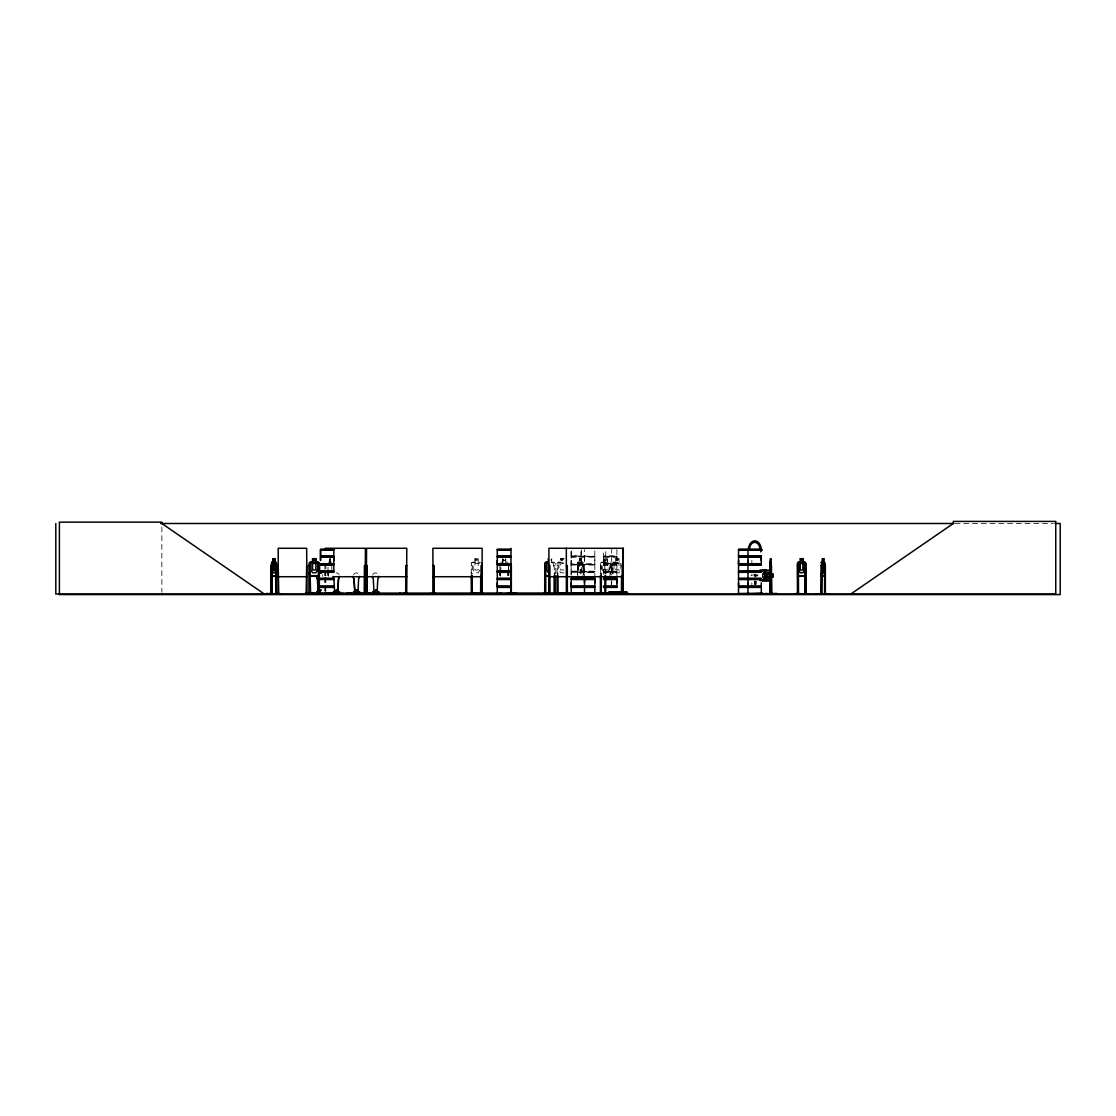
<?xml version="1.0" encoding="UTF-8"?>
<svg xmlns="http://www.w3.org/2000/svg" width="1116" height="1116" viewBox="0 0 1116 1116"><rect width="100%" height="100%" fill="white"/><g stroke="black" fill="none" stroke-linecap="round" stroke-linejoin="round"><path stroke-width="0.75" stroke-dasharray="5 3.75" d="M571.225 560.455L571.225 563.761L571.155 556.8L594.981 556.535L571.211 555.88L594.898 556.298M581.534 560.455L581.534 565.045M584.505 560.455L584.519 549.574M594.814 560.455L594.898 556.772M603.603 560.455L603.575 563.957M616.883 560.455L616.911 556.103L603.491 556.326L603.589 563.761L616.897 563.72L616.897 557.191L603.589 557.191M571.225 555.908L571.225 549.965M594.814 578.241L594.814 563.803L571.155 564.11L594.898 564.138M616.883 578.241L616.883 563.761M603.603 565.045L603.491 564.166L616.967 564.138M754.249 575.117L757.206 575.326L751.11 575.619M594.94 571.824L571.085 571.559L594.912 571.88M571.141 571.615L594.87 571.629M616.981 571.713L603.449 571.797L616.967 571.35M584.561 556.884L584.505 578.241M582.901 576.177L583.668 572.815M554.373 575.047L555.14 572.801L554.457 575.131M609.657 576.177L610.94 572.815L610.94 563.413L609.699 562.185L607.439 562.185L607.439 558.684L603.937 558.684L603.937 562.185L601.552 562.185L600.436 563.427L600.38 573.917M603.477 571.769L616.911 571.336L603.603 571.169M571.127 564.138L571.225 575.284M594.926 564.584L571.127 564.612M616.995 556.745L603.533 556.8M616.995 564.584L603.519 564.612M577.307 573.917L578.018 562.185M577.418 563.482L578.046 562.297M576.832 572.327L578.897 572.327M587.142 572.327L589.206 572.327M609.21 572.327L611.275 572.327M479.922 569.997L478.178 572.801L474.914 572.801L473.156 569.997L473.156 563.468L474.914 562.297L474.788 558.684L478.29 558.684L478.178 562.297L479.922 563.468M471.231 573.917L471.287 563.427L472.403 562.185L474.788 562.185M471.412 563.482L472.459 562.297L480.508 562.297M955.031 523.488L1053.309 523.488M616.897 549.574L616.883 555.88L603.589 555.88L603.603 549.965M571.225 557.149L594.828 557.191L594.814 563.761M564.054 558.684L560.553 558.684L560.678 562.297L558.921 563.468L558.921 569.997L560.678 572.801L563.943 572.801M581.562 558.684L579.357 558.684L578.186 573.917M474.914 558.795L478.178 558.795M560.678 558.795L563.943 558.795M579.427 558.795L581.492 558.795M615.753 558.795L619.031 558.795L619.031 562.297L620.775 563.468L620.775 569.997L619.031 572.801L615.753 572.801L614.009 569.997L614.009 563.468L615.753 562.297L615.641 558.684L619.143 558.684L619.143 562.185M330.378 560.553L329.639 559.381M328.439 562.185L329.387 562.185M330.517 562.185L331.424 562.185M500.763 562.185L502.856 562.185M505.757 562.185L507.738 562.185M551.764 562.185L554.024 562.185L555.266 563.413L555.14 573.917M560.553 562.185L558.167 562.185L557.051 563.427L556.996 573.917M577.921 562.185L579.455 562.185M581.478 562.185L582.929 562.185M615.641 562.185L613.256 562.185L612.14 563.427L612.865 575.131L612.265 572.801M551.764 558.684L551.639 562.297L553.982 562.297M558.223 562.297L563.943 562.297M577.948 562.297L582.901 562.297M601.608 562.297L609.657 562.297M613.312 562.297L621.361 562.297M563.943 563.468L560.678 563.468L560.678 569.997L563.943 569.997M581.394 563.468L579.427 563.468L579.427 569.997L581.394 569.997M571.211 565.003L594.828 565.045M616.897 565.045L603.589 565.045L603.603 575.284M471.231 565.561L472.194 565.561L472.194 573.917M555.14 565.561L554.178 565.561L554.178 573.917M556.996 565.561L557.958 565.561L557.958 573.917M577.307 565.561L578.186 565.561M600.38 565.561L601.343 565.561L601.343 573.917M605.793 565.561L604.816 565.561L604.83 574.112M610.815 565.561L609.852 565.561L609.852 573.917M611.694 565.561L611.317 574.112M571.225 571.169L594.814 571.169M571.225 572.327L594.814 572.327M603.603 572.327L616.883 572.327M336.223 572.857L336.321 572.857A3.557 3.195 -90 0 1 339.097 574.628M577.349 572.815L577.99 576.288M751.11 575.019L755.867 575.019M551.639 562.297L553.396 563.468L553.396 569.997M581.394 562.297L582.454 563.468L582.454 569.997L581.394 572.801L579.427 572.801L578.381 569.997M582.831 562.185L583.598 573.917M600.436 572.815L601.161 575.131L600.561 563.482M471.287 572.815L472.012 575.131M499.829 572.815L500.735 576.288M328.16 572.815L328.536 576.288M594.828 555.908L594.828 549.574M757.848 574.503L757.638 576.135M756.132 576.219L754.444 576.219M756.02 581.073L756.02 584.296M755.964 574.503L755.964 576.135M755.923 581.073L755.964 584.296M755.769 574.503L755.769 576.135M755.448 581.073L755.365 584.296M755.211 581.073L755.197 584.296M754.974 574.74L754.974 575.926M754.765 574.74L754.765 575.926M754.653 581.073L754.681 584.296M754.611 581.073L754.555 584.296M751.835 560.455L751.835 563.72M751.835 582.831L751.835 586.095M613.047 573.917L613.047 565.561L612.084 565.561L612.084 573.917M611.694 548.277L611.694 575.047M611.68 580.976L611.694 584.393M611.317 580.976L611.331 584.393M610.815 563.468L610.815 573.917M605.779 551.625L605.779 575.047M583.905 573.917L583.905 565.561L583.026 565.561L583.026 573.917M583.319 565.561L583.319 573.917M581.534 549.965L581.52 578.241M580.878 551.625L580.878 575.047M577.879 565.561L577.879 573.917M577.6 565.561L577.6 573.917M571.099 551.625L571.099 575.047M551.067 559.381L551.067 560.553M508.882 570.569L508.882 575.591M508.784 564.989L508.673 572.243M508.617 565.017L508.617 569.69M508.059 570.569L508.059 575.591M507.864 570.569L507.864 575.591M505.813 558.684L505.715 562.297M505.157 559.381L505.157 560.553L503.386 560.553L503.386 559.381M502.884 558.795L502.953 562.297M502.786 558.684L502.786 562.185M500.847 567.221L500.847 572.243M500.652 570.569L500.652 575.591M500.024 570.569L500.024 575.591M499.982 565.031L499.829 575.591M331.759 564.989L331.829 569.69M330.629 558.684L330.587 562.297M330.517 558.684L330.476 562.297M329.387 558.684L329.429 562.297L329.318 558.795M328.369 570.569L328.369 575.591M328.02 567.221L328.02 575.591M327.672 570.569L327.672 575.591M325.844 565.561L325.844 568.979M325.844 570.695L325.844 575.828M325.844 577.544L325.844 584.393M325.844 586.109L325.844 591.243M325.593 570.695L325.593 575.828M325.593 577.544L325.593 584.393M325.593 586.109L325.593 591.243M325.161 570.695L325.161 575.828M325.161 577.544L325.161 584.393M325.161 586.109L325.161 591.243M324.909 565.561L324.909 568.979M324.909 570.695L324.909 575.828M324.909 577.544L324.909 584.393M324.909 586.109L324.909 591.243M161.848 526.919L161.848 592.275M372.702 574.628A3.557 3.195 -90 0 1 378.24 574.628M353.646 574.628A3.557 3.195 -90 0 1 359.185 574.628M322.398 574.628A3.557 3.195 -90 0 1 322.817 576.4M609.071 569.997L607.327 572.801L604.063 572.801L602.305 569.997L602.305 563.468L604.063 562.297L604.063 558.795L607.327 558.795L607.327 562.297L609.071 563.468L609.071 569.997M477.592 559.381L475.486 559.381L475.486 560.553L477.592 560.553L477.592 559.381M563.357 559.381L561.25 559.381L561.25 560.553L563.357 560.553L563.357 559.381M581.045 559.381L579.776 559.381L579.776 560.553L581.045 560.553L581.045 559.381M606.741 559.381L604.635 559.381L604.635 560.553L606.741 560.553L606.741 559.381M618.445 559.381L616.339 559.381L616.339 560.553L618.445 560.553L618.445 559.381M478.178 563.468L474.914 563.468L474.914 569.997L478.178 569.997L478.178 563.468M607.327 563.468L604.063 563.468L604.063 569.997L607.327 569.997L607.327 563.468M619.031 563.468L615.753 563.468L615.753 569.997L619.031 569.997L619.031 563.468M557.874 575.047L557.177 572.801L557.777 575.131"/><path stroke-width="1.5" d="M333.81 560.455L333.81 557.191L320.515 557.191L320.515 560.455L320.529 557.191M510.584 586.095L497.276 586.095L497.29 582.831M510.584 563.72L497.276 563.72L497.29 560.455M571.211 586.095L571.211 579.553L584.519 579.553L584.505 586.095L571.211 586.095L571.225 582.831M584.505 582.831L584.505 579.553M594.814 582.831L594.814 579.553L584.84 579.553M616.883 582.831L616.883 579.553L603.589 579.553M761.279 582.831L761.265 586.095L738.541 586.095L738.555 582.831M738.541 563.72L738.541 557.191L761.279 557.191L761.265 563.72L738.541 563.72L738.555 560.455M747.985 586.095L747.985 582.831M747.985 563.72L747.985 560.455M761.265 560.455L761.265 557.191M516.499 593.447L496.871 593.921M543.757 593.461L554.429 593.977M554.415 593.977L554.289 592.959M628.434 593.447L601.454 593.252M338.497 578.925L337.827 592.624L338.497 578.925A3.557 3.195 -90 0 0 339.431 576.4M358.013 592.624L358.585 578.925A3.557 3.195 -90 0 0 359.519 576.4M377.069 592.624L377.822 578.925A3.557 3.195 -90 0 0 378.77 576.4M764.837 593.977L776.806 593.977M764.892 593.461L776.736 593.991M320.194 590.336L320.348 591.034M320.585 590.462L319.762 590.35M336.46 591.089C337.562 589.764 336.055 590.727 337.032 590.978M337.269 590.964L336.125 590.657L337.353 590.28M356.674 590.336L357.483 590.573M356.325 590.28L357.525 590.35L356.967 591.075M376.399 590.225C374.097 591.201 378.394 590.545 375.339 590.434M376.05 590.866L375.339 590.866M375.674 590.225L376.566 590.699L375.576 590.629M375.492 590.49L376.204 590.28M771.142 572.815L771.003 576.288L770.04 576.288L770.445 562.185M770.152 593.991L770.166 562.185M320.194 590.671L320.655 590.964M336.042 590.657L337.255 591.075M336.809 590.434L336.53 590.49M356.785 590.336L356.13 590.657L357.441 590.28M357.05 591.034L356.283 590.657L357.246 590.225M356.283 590.657L357.134 590.238L357.176 591.075M333.837 571.615L320.487 571.35M603.491 593.907L616.911 593.712M738.457 593.935L738.555 587.407L761.279 587.407L761.279 593.712M747.929 593.977L747.985 587.407M824.487 576.288L824.473 562.185M322.133 593.154L322.803 593.419M816.201 593.907L830.165 593.991M275.917 576.288L276.615 563.413L274.787 562.185M770.138 563.468L770.849 558.684M266.431 593.461L280.995 593.991M278.135 593.907L278.219 548.277L306.663 548.277L307.026 593.977M573.08 593.907L590.531 593.991M797.466 572.815L798.331 576.288L804.915 576.288L805.78 572.801L805.71 563.468L804.817 562.185M804.915 576.288L805.808 572.815M747.678 593.907L762.884 593.461L738.471 593.74M328.313 593.921L328.369 592.959M362.533 593.461L362.016 593.977M370.038 593.461L361.598 593.991L361.361 593.154M794.173 593.907L809.253 593.907M820.985 593.991L821.488 562.185M430.106 593.461L435.477 593.907M308.714 593.907L308.811 592.959M548.221 593.921L548.165 593.112M548.751 593.851L548.793 592.959M566.105 593.851L566.217 592.959M611.428 593.921L611.261 592.959M271.383 593.991L271.369 563.427L271.913 562.185L273.183 562.185M271.899 592.959L270.923 592.959L270.965 593.991L271.021 565.561L271.816 565.561L271.858 593.991L272.011 562.185M770.193 577.125L769.37 578.869L764.753 578.869L762.772 577.125L762.772 573.861L764.753 572.103L769.37 572.103L770.193 573.861L772.83 573.736L772.746 577.237L770.277 577.237L772.746 577.125M797.563 563.482L798.4 562.297M273.239 562.297L272.388 563.468L272.388 569.997L273.239 572.801L274.843 572.801L275.694 569.997L274.899 558.684L273.085 558.684L273.085 562.185M760.638 551.876L762.27 549.811L761.21 549.811A8.956 6.389 -90 0 0 754.821 540.841A8.956 6.389 -90 0 0 748.431 549.811M769.398 580.739L770.277 579.623M306.747 593.907L305.519 593.154L316.149 593.531M309.118 593.977L309.774 592.959M318.13 591.675L318.2 593.74M310.15 562.297L318.2 562.297L319.357 563.468L319.357 593.991L319.469 592.959M323.194 593.963L321.617 593.949L322.761 593.991M325.844 592.959L326.332 593.963M326.918 593.154L326.611 593.991L326.681 593.154M334.493 593.977L334.744 591.675M334.758 593.531L335.735 593.74M338.65 593.74L339.529 593.531L339.543 591.675L337.883 591.675M339.585 593.74L305.142 593.949L339.236 593.991M342.891 593.977L343.407 593.963M346.992 593.531L345.695 593.949L347.355 593.963L347.006 593.154M354.595 593.977L354.832 591.675M356.13 593.963L355.516 593.977M365.267 593.74L365.602 593.935M367.052 593.991L367.234 565.561L366.285 565.561L366.285 593.991L366.55 548.277L406.768 548.277L406.587 593.991M373.734 593.977L373.986 591.675M375.283 593.963L374.669 593.977M379.133 593.963L378.784 591.675L377.124 591.675M544.873 563.482L545.933 562.297L548.375 562.297L548.263 558.684M850.866 593.991L953.315 523.488L953.315 521.409L1055.75 521.409L1055.75 593.991L55.8 593.991L55.8 523.488M548.375 562.297L546.631 563.468L546.631 569.997L548.375 572.801M321.101 593.921L336.572 593.405M760.303 571.448L762.758 570.248L769.482 570.248M760.387 571.531L762.842 570.248M306.147 593.991L306.663 565.561M310.611 593.991L309.885 565.561L308.923 565.561M318.451 593.991L319.441 593.963M342.263 593.74L359.938 593.991L359.631 591.675L357.971 591.675L357.971 593.154M341.914 593.991L342.221 593.154M342.528 593.991L359.673 593.74M361.068 593.991L378.826 593.74L361.417 593.74M366.453 593.991L365.462 592.959M544.441 593.921L544.594 592.959M497.248 571.35L510.598 571.685M584.84 587.407L594.828 587.407L594.828 593.712L571.169 593.977M160.537 523.488L953.845 523.488M1054.969 523.488L1060.2 523.488L1060.2 594.591L59.399 594.591L59.399 522.149L161.848 522.149L161.848 523.488L264.283 593.991M325.161 548.277L365.392 548.277L365.211 593.991L365.127 565.561M623.216 593.935L623.286 548.277L548.905 548.277L548.891 593.991M320.515 549.309L333.837 549.309M497.262 549.309L510.598 549.309M738.527 549.309L761.293 549.309M510.598 549.574L497.262 549.56L497.29 555.88L510.584 555.88M761.293 549.546L738.527 549.56L738.555 555.88L761.279 555.88M333.81 549.965L320.529 549.965L320.529 555.88L333.824 555.88L333.824 549.574L320.515 549.574L320.515 555.88M497.29 549.965L510.57 549.965M738.555 549.965L761.265 549.965M320.431 556.326L333.921 556.326M497.178 556.326L510.682 556.326M738.457 556.326L761.363 556.326M320.431 556.731L333.921 556.731M497.178 556.731L510.682 556.731M738.457 556.731L761.363 556.731M510.584 557.191L497.276 557.191L497.276 563.72M273.141 558.795L274.843 558.795M312.592 558.795L315.856 558.795L315.856 562.297L317.614 563.468L317.614 569.997L315.856 572.801L312.592 572.801L310.848 569.997L310.848 563.468L312.592 562.297L312.48 558.684L315.981 558.684L315.981 562.185L318.241 562.185L319.483 563.413L319.483 572.815L318.283 576.288L310.067 576.288L308.979 572.815M800.298 558.795L802.976 558.795L802.906 562.297L804.315 563.468L804.315 569.997L802.906 572.801L800.298 572.801L798.903 569.997L798.903 563.468L800.298 562.297L800.2 558.684L803.074 558.684L802.976 562.297M822.325 558.795L823.678 558.795M312.48 562.185L310.095 562.185L308.979 563.427L308.923 593.991M548.263 562.185L545.877 562.185L544.761 563.427L544.706 593.991M770.737 562.185L771.114 593.991L771.714 592.959M800.27 562.185L798.289 562.185L797.396 563.427L797.424 593.991L797.326 592.959M803.004 562.185L804.887 562.185L805.878 563.413L805.878 593.991M821.376 562.185L822.394 562.185M823.622 562.185L825.017 563.468L824.947 593.991M271.941 562.297L275.987 562.297M770.054 562.297L771.114 562.297M798.331 562.297L804.845 562.297M821.39 562.297L824.571 562.297M320.515 563.72L333.824 563.72L333.824 557.191M320.431 564.18L333.921 564.18M497.178 564.18L510.682 564.18M738.457 564.18L761.363 564.18M320.431 564.584L333.921 564.584M497.178 564.584L510.682 564.584M738.457 564.584L761.363 564.584M320.515 565.045L333.824 565.045L333.824 571.336L320.515 571.336L333.81 571.169M510.584 565.045L497.276 565.045L497.276 571.336L510.598 571.336L497.29 571.169M761.279 565.045L738.541 565.045L738.541 571.336L761.265 571.169L738.415 571.518L761.293 571.685M275.652 565.561L276.447 565.561M278.219 565.561L278.749 593.991M319.357 565.561L318.395 565.561L318.283 593.991M365.392 565.561L364.444 565.561L364.36 593.991M406.768 565.561L405.819 565.561L405.75 593.991M432.869 565.561L433.887 565.561L433.985 593.991M482.321 565.561L481.303 565.561L481.205 593.991M544.706 565.561L545.668 565.561L545.78 593.991M548.891 565.561L549.867 565.561L549.979 593.991M566.328 565.561L567.291 565.561L567.402 593.991M623.286 565.561L622.24 565.561L622.156 593.991M770.026 565.561L770.514 593.991M771.128 565.561L771.658 593.991M797.424 565.561L798.414 565.561L798.498 593.991M821.027 565.561L821.739 565.561M759.996 570.081L766.483 570.081L766.483 571.043L759.996 571.043M770.347 569.997L770.724 563.468L770.389 593.991M770.277 571.476L769.398 570.248M320.515 571.908L333.837 571.922M510.598 571.922L497.262 571.95L497.29 578.241L510.584 578.241M761.293 571.95L738.527 571.922L738.555 578.241L761.279 578.241M320.529 572.327L333.81 572.327M497.29 572.327L510.57 572.327M738.555 572.327L761.265 572.327M769.914 572.815L770.166 576.288M821.055 572.815L821.474 576.288M771.435 574.447L772.258 574.447L772.258 576.54L771.435 576.54M271.941 576.177L275.987 576.177M318.2 576.177L310.15 576.177L309.09 572.801M545.933 576.177L549.142 576.177M770.054 576.177L771.114 576.177M798.331 576.177L804.845 576.177M821.39 576.177L824.571 576.177M276.015 576.288L271.899 576.288L271.369 572.815L271.997 576.288M549.128 576.288L545.85 576.288L544.761 572.815M821.362 576.288L824.598 576.288M278.219 576.721L306.663 576.721M333.544 576.721L365.392 576.721M366.55 576.721L406.768 576.721M432.869 576.721L482.126 576.721M548.905 576.721L623.202 576.721M320.515 578.241L333.824 578.241M571.211 578.241L584.519 578.241M584.84 578.241L594.828 578.241M603.589 578.241L616.897 578.241M320.431 578.702L333.921 578.702M497.178 578.702L510.682 578.702M571.113 578.702L594.912 578.702M603.491 578.702L616.995 578.702M738.457 578.702L761.363 578.702M316.539 575.479A3.557 3.195 -90 0 0 317.363 578.925L317.46 578.925M333.028 576.4A3.557 3.195 -90 0 0 333.963 578.925L334.061 578.925M354.051 578.925L354.818 592.624L354.051 578.925A3.557 3.195 -90 0 1 353.116 576.4M320.431 579.106L333.921 579.106M497.178 579.106L510.682 579.106M571.113 579.106L594.912 579.106M603.491 579.106L616.995 579.106M738.457 579.106L761.363 579.106M320.515 579.553L333.824 579.553M510.584 579.553L497.276 579.553L497.276 586.095M759.996 580.515L769.44 580.627L762.758 580.739M320.515 586.095L333.824 586.095M584.84 586.095L594.828 586.095L594.828 579.553M603.589 586.095L616.897 586.095L616.897 579.553M320.431 586.542L333.921 586.542M497.178 586.542L510.682 586.542M571.113 586.542L594.912 586.542M603.491 586.542L616.995 586.542M738.457 586.542L761.363 586.542M320.431 586.946L333.921 586.946M497.178 586.946L510.682 586.946M571.113 586.946L594.912 586.946M603.491 586.946L616.995 586.946M738.457 586.946L761.363 586.946M320.515 587.407L333.824 587.407M510.584 587.407L497.276 587.407L497.248 593.977M603.589 587.407L616.897 587.407M321.269 590.043L319.692 590.043L319.804 593.154M336.404 590.043L336.404 593.154L336.293 590.043L337.869 590.043L337.883 593.154M375.646 590.043L375.646 593.154L375.534 590.043L377.11 590.043L377.124 593.154M608.89 592.373L626.955 592.373M334.633 592.624L333.963 578.925M373.874 592.624L377.166 592.624M311.922 592.861L314.293 592.861M348.624 592.861L350.982 592.861M367.778 592.861L370.135 592.861M275.568 592.959L276.545 592.959M623.398 592.959L317.223 593.154L317.223 591.675M770.598 592.959L769.928 593.991M797.326 592.959L798.512 592.959M804.915 592.959L806.101 592.959M820.944 592.959L821.808 593.991L822.394 558.684L823.72 558.684L823.678 562.297M825.449 592.959L824.585 593.991L824.64 565.561L825.352 565.561L825.366 593.991M309.997 593.252L318.283 593.252M403.029 593.447L410.576 593.921M472.305 593.252L485.097 593.907M558.07 593.252L566.37 593.252M590.741 593.405L594.117 593.991M597.604 593.405L601.161 593.991M776.736 593.405L764.906 593.991M571.225 593.531L594.814 593.531M603.603 593.531L616.883 593.531M738.555 593.531L762.884 593.461M611.024 593.907L610.926 592.959M606.406 593.921L606.532 593.112M567.695 593.921L567.556 592.959M760.387 579.581L762.856 580.627L760.303 579.664M318.144 593.531L318.506 591.675L316.86 591.675L316.86 593.531M769.37 570.36L770.193 571.531M275.903 562.185L276.489 593.991M821.655 569.997L822.325 572.801L823.566 572.801L823.622 558.684M770.138 569.997L770.724 572.801L770.737 558.684M373.972 592.624L373.302 578.925A3.557 3.195 -90 0 1 372.367 576.4M317.363 578.925L318.116 592.624M825.087 592.959L825.129 593.991M821.404 565.561L821.446 593.991M821.334 592.959L821.306 593.991M806.101 593.991L806.003 565.561L805.013 565.561L804.929 593.991M805.626 592.959L805.668 593.991M805.389 592.959L805.361 593.991M805.236 565.561L805.152 593.991M798.191 565.561L798.275 593.991M798.038 592.959L798.066 593.991M797.647 565.561L797.773 593.991M772.677 573.861L772.677 577.125M771.505 565.561L771.491 593.991M770.333 558.684L770.347 562.297M766.483 580.515L766.483 579.553L738.541 579.553L738.541 586.095M766.232 570.081L766.232 571.043M766.232 579.553L766.232 580.515M747.971 549.574L747.985 555.88M747.971 557.191L747.971 563.72M747.971 565.045L747.971 571.336M747.971 571.95L747.985 578.241M747.971 579.553L747.971 586.095M626.955 593.991L626.955 591.926L608.89 591.926L608.89 593.991M623.202 548.277L623.077 593.991M622.909 565.561L622.923 593.991L622.63 592.959M622.644 563.413L622.644 566.551M622.519 563.468L622.519 566.579M622.519 575.591L622.407 593.991M621.668 592.959L621.668 593.991M621.556 575.591L621.445 593.991M621.096 593.112L621.096 593.991M620.091 593.112L620.091 593.991M615.711 593.112L615.711 593.991M613.66 593.112L613.66 593.991M613.047 592.959L613.158 593.991M612.935 592.959L612.935 593.991M612.196 592.959L612.196 593.991M611.973 592.959L611.973 593.991M611.805 592.959L611.694 593.991M610.717 592.959L610.815 593.991M609.852 592.959L609.852 593.991L609.755 593.252M605.904 592.959L605.835 593.991M605.779 575.828L605.681 593.991M604.928 592.959L604.928 593.991L604.83 575.828M604.551 593.112L604.551 593.991M601.454 592.959L601.454 593.991M601.343 575.591L601.231 593.991M600.492 592.959L600.492 593.991M600.38 575.591L600.45 593.991M597.353 593.991L595.107 593.991M584.519 593.712L584.519 587.407L571.211 587.407L571.211 593.712M583.668 592.959L583.487 593.991L583.319 592.959M583.04 592.959L583.25 593.991M582.998 592.959L582.957 593.991M578.2 592.959L578.241 593.991M577.948 593.252L577.948 593.991M577.711 592.959L577.753 593.991M577.53 592.959L577.6 593.991M577.279 592.959L577.321 593.991M567.179 592.959L567.179 593.991M566.593 592.959L566.593 593.991M566.328 548.277L566.37 593.991M557.958 575.591L558.07 593.991M557.847 592.959L557.847 593.991M556.996 575.591L557.107 593.991M556.884 592.959L556.884 593.991M555.14 575.591L555.252 593.991M555.029 592.959L555.029 593.991M554.178 575.591L554.066 593.991M549.756 592.959L549.756 593.991M549.337 592.959L549.379 593.991M549.267 565.561L549.267 593.991M548.375 563.468L548.375 569.997M545.557 592.959L545.557 593.991M534.55 593.991L530.156 593.991M527.617 593.991L523.237 593.991M513.472 593.112L513.472 593.991M512.607 593.112L512.607 593.991M512.425 593.112L512.425 593.991M511.463 592.959L511.463 593.991M511.351 565.561L511.337 593.991M510.975 548.277L510.975 593.991L510.933 592.959M508.966 593.991L508.882 592.959L508.77 593.991M508.561 592.959L508.519 593.991M508.185 593.991L508.212 592.959L507.961 593.991M507.933 592.959L507.766 593.991M500.777 592.959L500.735 593.991M500.498 592.959L500.652 593.991M500.024 592.959L500.149 593.991M499.94 592.959L499.898 593.991M499.745 592.959L499.745 593.991M482.684 593.112L482.684 593.991M482.419 592.959L482.419 593.991M482.126 593.991L482.126 548.277L432.869 548.277L433.05 593.991M481.973 592.959L482 593.991L481.791 563.413M481.484 565.561L481.638 593.991M480.815 592.959L480.815 593.991M480.717 575.591L480.605 593.991M472.194 575.591L472.305 593.991M472.082 592.959L472.082 593.991M471.231 575.591L471.343 593.991M471.119 592.959L471.119 593.991M435.505 593.112L435.561 593.991M434.473 593.112L434.473 593.991M433.692 565.561L433.552 593.991M433.175 592.959L433.203 593.991M432.771 592.959L432.771 593.991M406.852 592.959L406.852 593.991M406.503 565.561L406.35 593.991M406.238 592.959L406.196 593.991M406.085 565.561L406.001 593.991M404.717 593.112L404.717 593.991M403.685 593.112L403.685 593.991M400.337 593.112L400.337 593.991M399.807 593.112L399.807 593.991M378.408 591.675L378.408 593.154M376.999 590.043L376.999 593.154M374.348 593.154L374.348 591.675L372.702 591.675L372.702 593.531M373.079 591.675L373.079 593.154M367.304 592.959L367.304 593.991M366.969 565.561L366.969 593.991M366.704 592.959L366.662 593.991M364.862 592.959L364.82 593.991M364.709 565.561L364.625 593.991M359.254 591.675L359.254 593.154M357.845 593.154L357.957 590.043L356.381 590.043L356.381 593.154M355.209 593.154L355.209 591.675L353.549 591.675L353.549 593.531M353.925 591.675L353.925 593.154M339.166 591.675L339.166 593.154M335.107 593.154L335.107 591.675L333.461 591.675L333.461 593.531M332.749 593.154L332.805 593.991M331.759 592.959L331.717 593.991L331.522 592.959M331.368 592.959L331.34 593.991M331.117 593.991L331.02 592.959L330.992 593.991M329.862 593.112L329.862 593.991M328.02 592.959L328.062 593.991L327.881 592.959M327.616 592.959L327.672 593.991M325.928 593.252L325.928 593.991M325.44 592.959L325.593 593.991M325.328 593.991L325.286 592.959L325.091 593.991M324.909 592.959L324.951 593.991M278.637 592.959L278.637 593.991M278.275 592.959L278.275 593.991M276.126 575.591L276.126 593.991M275.973 565.561L275.917 593.991M275.666 592.959L275.778 593.991L275.652 573.917M273.183 558.684L273.141 562.297M749.38 549.811A7.477 5.329 -90 0 1 754.723 542.32A7.477 5.329 -90 0 1 760.052 549.811M318.799 572.968A3.557 3.195 -90 0 1 321.227 573.331M763.665 577.656L763.804 578.548L766.664 576.219L769.482 578.409L767.222 575.535L769.496 572.564L766.65 574.782C763.637 570.192 762.186 574.084 766.12 575.479L763.665 577.656M274.55 559.381L273.532 559.381L273.532 560.553L274.55 560.553L274.55 559.381M315.284 559.381L313.178 559.381L313.178 560.553L315.284 560.553L315.284 559.381M802.446 559.381L800.758 559.381L800.758 560.553L802.446 560.553L802.446 559.381M823.357 559.381L822.548 560.553L823.357 559.381M274.843 563.468L273.239 563.468L273.239 569.997L274.843 569.997L274.843 563.468M315.856 563.468L312.592 563.468L312.592 569.997L315.856 569.997L315.856 563.468M802.906 563.468L800.298 563.468L800.298 569.997L802.906 569.997L802.906 563.468M823.566 563.468L822.325 563.468L822.325 569.997L823.566 569.997L823.566 563.468M769.37 573.861L764.753 573.861L764.753 577.125L769.37 577.125L769.37 573.861M583.961 593.991L583.961 592.959L583.905 593.991"/></g></svg>
